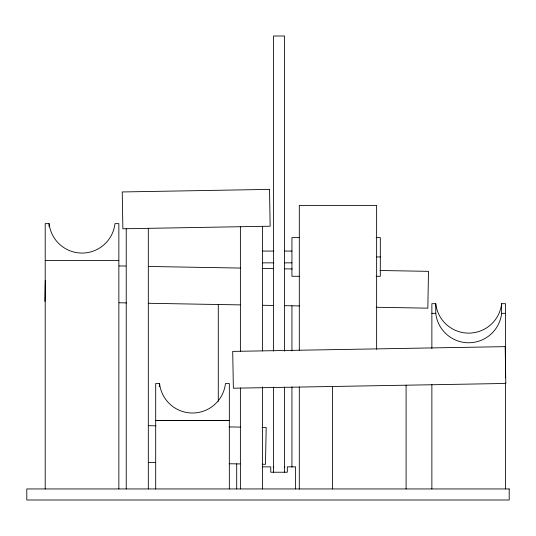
<?xml version="1.0" encoding="UTF-8"?>
<svg xmlns="http://www.w3.org/2000/svg" width="536" height="536" viewBox="0 0 536 536"><rect width="100%" height="100%" fill="white"/><g stroke="black" fill="none" stroke-linecap="round" stroke-linejoin="round"><path stroke-width="0.8" d="M44.917 301.48L45.285 280.562M118.858 488.946L118.858 223.639L114.972 223.639A33.145 33.138 0 0 1 49.098 223.639L45.212 223.639L45.212 488.946M299.39 237.622L291.939 237.622L291.939 276.288L299.39 276.288M376.131 237.622L380.312 237.622L380.312 276.288L376.131 276.288M262.479 251.062L273.93 251.062M284.569 251.062L291.939 251.062M376.862 256.952L380.312 256.952M45.212 260.53L118.858 260.456M262.479 262.848L273.93 262.848M284.569 262.848L291.939 262.848M505.515 377.9L505.515 303.691L501.629 303.691A33.145 33.138 0 0 1 435.755 303.691L431.869 303.691L431.869 348.474M431.869 313.332L435.755 313.332A33.145 33.138 0 0 0 501.629 313.332L505.515 313.332M229.334 488.946L229.334 383.588L225.448 383.588A33.145 33.138 0 0 1 159.574 383.588L155.688 383.588L155.688 488.946M155.688 420.412L229.334 420.412M155.688 420.479L229.334 420.479M262.479 466.849L270.76 466.849L270.76 472.236L287.33 472.236L287.33 466.849L295.617 466.849L295.617 488.946M273.152 466.849L273.688 466.849M284.408 466.849L284.938 466.849M148.284 425.678L155.976 425.798M229.086 426.924L240.624 427.098M262.01 427.433L266.184 427.493L265.474 464.31L262.184 464.263M148.305 462.501L155.681 462.615M229.167 463.754L239.987 463.921M119.139 265.943L125.826 266.064M148.398 266.459L240.363 268.06M262.104 268.442L273.809 268.643M284.676 268.838L292.2 268.965M379.984 270.499L428.478 271.343L427.835 308.166L376.145 307.262M119.099 302.773L126.603 302.907M148.271 303.282L240.048 304.884M262.647 305.279L273.521 305.473M284.402 305.661L299.436 305.922M505.515 382.905L505.515 488.946M501.629 303.691L501.629 313.332M435.755 303.691L435.755 313.332M431.869 384.58L431.869 488.946M406.094 385.196L406.094 488.946M376.634 349.351L376.634 205.395L299.302 205.395L299.302 350.182M332.441 386.483L332.441 488.946M299.302 387.012L299.302 489.113M291.939 305.795L291.939 350.953M291.939 386.912L291.939 467.204M284.569 351.18L284.569 36.006L273.521 36.006L273.521 351.18M284.569 387.039L284.569 472.598M273.521 387.039L273.521 472.598M262.479 226.339L262.479 350.953M262.479 386.912L262.479 488.946M240.383 226.721L240.383 351.154M240.383 387.897L240.383 488.946M236.698 463.868L236.698 488.946M218.286 304.508L218.286 401.317M159.574 383.588L159.574 386.59M148.318 228.329L148.318 488.946M126.228 228.718L126.228 488.946M49.098 223.639L49.098 226.728M269.507 189.389L122.235 191.955L122.878 228.778L270.151 226.205L269.507 189.389M505.173 346.638L232.718 351.395L233.361 388.211L505.817 383.454L505.173 346.638M509.2 488.946L26.8 488.946L26.8 499.994L509.2 499.994L509.2 488.946"/></g></svg>
